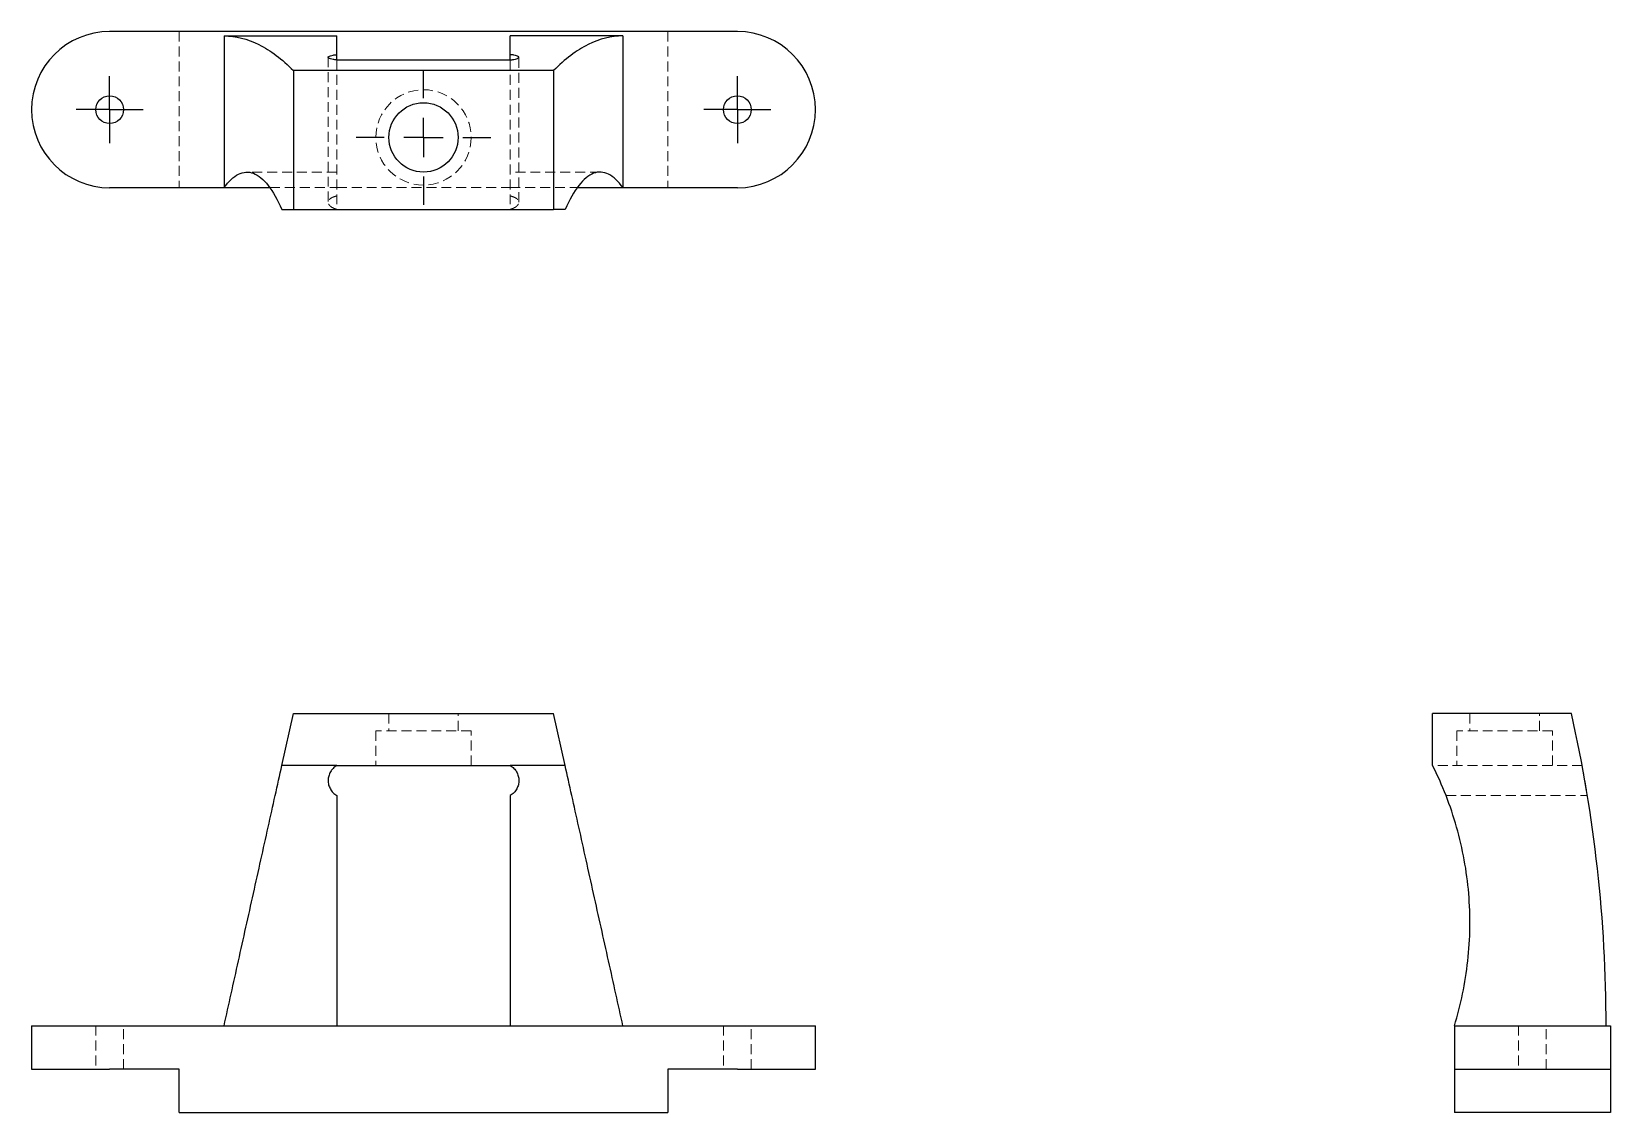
# Model space of a CAD drawing. Header units: millimetres. Extents: x 33 to 234, y 32 to 169.
import ezdxf

# ---------------------------------------------------------------- set-up
doc = ezdxf.new("R2010")
doc.units = ezdxf.units.MM
doc.linetypes.add('HIDDEN', pattern=[1.905, 1.27, -0.635])
doc.layers.add('10', color=7, linetype='Continuous')

# ---------------------------------------------------------------- blocks, each defined once
blk = doc.blocks.new('SW_CENTERMARKSYMBOL_0')
at = {"layer": '10', "color": 0}
for p, q in [((0, 2.5), (0, 4.27)), ((0, 0), (0, 2.5)), ((-2.5, 0), (-4.27, 0)), ((0, 0), (-2.5, 0)), ((0, 0), (0, -2.5)), ((0, 0), (2.5, 0)), ((2.5, 0), (4.27, 0)), ((0, -2.5), (0, -4.27))]:
    blk.add_line(p, q, dxfattribs=at)
blk = doc.blocks.new('SW_CENTERMARKSYMBOL_1')
at = {"layer": '10', "color": 0}
for p, q in [((0, 2.5), (0, 4.27)), ((0, 0), (0, 2.5)), ((-2.5, 0), (-4.27, 0)), ((0, 0), (-2.5, 0)), ((0, 0), (0, -2.5)), ((0, 0), (2.5, 0)), ((2.5, 0), (4.27, 0)), ((0, -2.5), (0, -4.27))]:
    blk.add_line(p, q, dxfattribs=at)
blk = doc.blocks.new('SW_CENTERMARKSYMBOL_2')
at = {"layer": '10', "color": 0}
for p, q in [((0, 5), (0, 8.58)), ((0, 0), (0, 2.5)), ((-5, 0), (-8.58, 0)), ((0, 0), (-2.5, 0)), ((0, 0), (0, -2.5)), ((0, 0), (2.5, 0)), ((5, 0), (8.58, 0)), ((0, -5), (0, -8.58))]:
    blk.add_line(p, q, dxfattribs=at)

msp = doc.modelspace()

# ---------------------------------------------------------------- linework, layer by layer
at = {"color": 7, "linetype": 'Continuous', "lineweight": 25}
for p, q in [((123.04, 169.42), (42.96, 169.42)), ((57.56, 168.87), (71.94, 168.87)), ((57.56, 168.87), (57.56, 149.51)), ((71.94, 166.47), (71.94, 168.87)), ((94.06, 166.47), (94.06, 168.87)), ((108.44, 168.87), (94.06, 168.87)), ((108.44, 168.87), (108.44, 149.51)), ((71.94, 165.8), (71.94, 166.47)), ((71.94, 165.8), (94.06, 165.8)), ((94.06, 165.8), (94.06, 166.47)), ((99.59, 164.44), (66.41, 164.44)), ((66.41, 164.44), (66.41, 146.74)), ((99.59, 164.44), (99.59, 146.74)), ((42.96, 149.51), (57.56, 149.51)), ((57.56, 149.51), (63.41, 149.51)), ((102.59, 149.51), (108.44, 149.51)), ((108.44, 149.51), (123.04, 149.51)), ((64.93, 146.74), (66.41, 146.74)), ((66.41, 146.74), (99.59, 146.74)), ((101.07, 146.74), (99.59, 146.74)), ((64.93, 75.81), (66.41, 82.44)), ((66.41, 82.44), (99.59, 82.44)), ((101.07, 75.81), (99.59, 82.44)), ((211.74, 75.81), (211.74, 82.44)), ((229.44, 82.44), (211.74, 82.44)), ((71.94, 75.81), (64.93, 75.81)), ((71.94, 75.81), (94.06, 75.81)), ((101.07, 75.81), (94.06, 75.81)), ((71.94, 71.97), (71.94, 42.62)), ((94.06, 71.97), (94.06, 42.62)), ((33, 42.62), (33, 37.09)), ((33, 42.62), (42.96, 42.62)), ((42.96, 42.62), (57.56, 42.62)), ((57.56, 42.62), (71.94, 42.62)), ((71.94, 42.62), (94.06, 42.62)), ((94.06, 42.62), (108.44, 42.62)), ((108.44, 42.62), (123.04, 42.62)), ((123.04, 42.62), (133, 42.62)), ((133, 37.09), (133, 42.62)), ((214.51, 42.62), (214.51, 37.09)), ((214.51, 42.62), (234.42, 42.62)), ((234.42, 42.62), (234.42, 37.09)), ((33, 37.09), (42.96, 37.09)), ((51.81, 37.09), (42.96, 37.09)), ((51.81, 31.56), (51.81, 37.09)), ((114.19, 37.09), (114.19, 31.56)), ((123.04, 37.09), (114.19, 37.09)), ((123.04, 37.09), (133, 37.09)), ((214.51, 37.09), (234.42, 37.09)), ((214.51, 37.09), (214.51, 31.56)), ((234.42, 37.09), (234.42, 31.56)), ((51.81, 31.56), (114.19, 31.56)), ((234.42, 31.56), (214.51, 31.56))]:
    msp.add_line(p, q, dxfattribs=at)
at = {"color": 7, "linetype": 'HIDDEN', "lineweight": 18}
for p, q in [((51.81, 169.42), (51.81, 149.51)), ((114.19, 169.42), (114.19, 149.51)), ((70.83, 166.15), (70.83, 147.65)), ((71.94, 165.8), (71.94, 146.74)), ((94.06, 165.8), (94.06, 146.74)), ((95.17, 147.65), (95.17, 166.15)), ((71.94, 151.49), (60.48, 151.49)), ((105.52, 151.49), (94.06, 151.49)), ((63.41, 149.51), (71.94, 149.51)), ((71.94, 149.51), (94.06, 149.51)), ((94.06, 149.51), (102.59, 149.51)), ((78.58, 82.44), (78.58, 80.23)), ((87.42, 80.23), (87.42, 82.44)), ((216.5, 82.44), (216.5, 80.23)), ((225.35, 80.23), (225.35, 82.44)), ((89.08, 80.23), (76.92, 80.23)), ((76.92, 80.23), (76.92, 75.81)), ((89.08, 75.81), (89.08, 80.23)), ((227.01, 80.23), (214.84, 80.23)), ((214.84, 80.23), (214.84, 75.81)), ((227.01, 75.81), (227.01, 80.23)), ((230.8, 75.81), (211.74, 75.81)), ((213.45, 71.97), (231.47, 71.97)), ((41.19, 42.62), (41.19, 37.09)), ((44.73, 37.09), (44.73, 42.62)), ((121.27, 42.62), (121.27, 37.09)), ((124.81, 37.09), (124.81, 42.62)), ((222.69, 42.62), (222.69, 37.09)), ((226.23, 37.09), (226.23, 42.62))]:
    msp.add_line(p, q, dxfattribs=at)
at = {"color": 7, "linetype": 'Continuous', "lineweight": 25}
for centre, radius in [((42.96, 159.46), 1.77), ((123.04, 159.46), 1.77), ((83, 155.92), 4.42)]:
    msp.add_circle(centre, radius, dxfattribs=at)
at = {"color": 7, "linetype": 'HIDDEN', "lineweight": 18}
msp.add_circle((83, 155.92), 6.08, dxfattribs=at)
at = {"color": 7, "linetype": 'Continuous', "lineweight": 25}
for centre, start, end in [((42.96, 159.46), 90, 270), ((123.04, 159.46), 270, 90)]:
    msp.add_arc(centre, 9.96, start, end, dxfattribs=at)
for points, knots in [([(57.56, 168.87), (59.04, 168.87), (60.53, 168.5), (63.49, 167.02), (64.96, 165.91), (66.41, 164.44)], [0, 0, 0, 0, 0.5, 0.5, 1, 1, 1, 1]), ([(108.44, 168.87), (106.96, 168.87), (105.47, 168.5), (102.51, 167.02), (101.04, 165.91), (99.59, 164.44)], [0, 0, 0, 0, 0.5, 0.5, 1, 1, 1, 1]), ([(71.94, 165.8), (71.77, 165.82), (71.61, 165.84), (71.34, 165.89), (71.22, 165.92), (71.03, 165.98), (70.96, 166.02), (70.86, 166.08), (70.83, 166.12), (70.83, 166.18), (70.86, 166.22), (70.96, 166.28), (71.03, 166.31), (71.22, 166.37), (71.34, 166.39), (71.61, 166.44), (71.77, 166.46), (71.94, 166.47)], [0, 0, 0, 0, 0.125, 0.125, 0.25, 0.25, 0.375, 0.375, 0.5, 0.5, 0.625, 0.625, 0.75, 0.75, 0.875, 0.875, 1, 1, 1, 1]), ([(94.06, 165.8), (94.23, 165.82), (94.38, 165.84), (94.66, 165.89), (94.78, 165.92), (94.97, 165.98), (95.04, 166.02), (95.14, 166.08), (95.17, 166.12), (95.17, 166.18), (95.14, 166.22), (95.04, 166.28), (94.97, 166.31), (94.78, 166.37), (94.66, 166.39), (94.39, 166.44), (94.23, 166.46), (94.06, 166.47)], [0, 0, 0, 0, 0.125, 0.125, 0.25, 0.25, 0.375, 0.375, 0.5, 0.5, 0.625, 0.625, 0.75, 0.75, 0.875, 0.875, 1, 1, 1, 1]), ([(57.56, 149.51), (58.15, 150.33), (58.76, 150.91), (60.02, 151.54), (60.67, 151.58), (61.94, 151.1), (62.57, 150.58), (63.79, 149.02), (64.38, 147.99), (64.93, 146.74)], [0, 0, 0, 0, 0.25, 0.25, 0.5, 0.5, 0.75, 0.75, 1, 1, 1, 1]), ([(108.44, 149.51), (107.85, 150.33), (107.24, 150.91), (105.98, 151.54), (105.33, 151.58), (104.06, 151.1), (103.43, 150.58), (102.21, 149.02), (101.62, 147.99), (101.07, 146.74)], [0, 0, 0, 0, 0.25, 0.25, 0.5, 0.5, 0.75, 0.75, 1, 1, 1, 1]), ([(233.87, 42.62), (233.87, 49.3), (233.5, 56), (232.02, 69.31), (230.91, 75.93), (229.44, 82.44)], [0, 0, 0, 0, 0.5, 0.5, 1, 1, 1, 1]), ([(57.56, 42.62), (58.15, 45.27), (58.76, 48.05), (60.02, 53.72), (60.67, 56.61), (61.94, 62.35), (62.57, 65.2), (63.79, 70.68), (64.38, 73.33), (64.93, 75.81)], [0, 0, 0, 0, 0.25, 0.25, 0.5, 0.5, 0.75, 0.75, 1, 1, 1, 1]), ([(71.94, 75.81), (71.76, 75.7), (71.61, 75.58), (71.33, 75.31), (71.22, 75.15), (71.03, 74.82), (70.96, 74.64), (70.86, 74.28), (70.83, 74.1), (70.83, 73.72), (70.85, 73.53), (70.95, 73.16), (71.02, 72.98), (71.21, 72.64), (71.32, 72.48), (71.6, 72.2), (71.76, 72.08), (71.94, 71.97)], [0, 0, 0, 0, 0.125, 0.125, 0.25, 0.25, 0.375, 0.375, 0.5, 0.5, 0.625, 0.625, 0.75, 0.75, 0.875, 0.875, 1, 1, 1, 1]), ([(94.06, 75.81), (94.24, 75.7), (94.39, 75.58), (94.67, 75.31), (94.78, 75.15), (94.97, 74.82), (95.04, 74.64), (95.14, 74.28), (95.17, 74.09), (95.17, 73.71), (95.15, 73.53), (95.05, 73.16), (94.98, 72.98), (94.79, 72.64), (94.67, 72.48), (94.4, 72.2), (94.24, 72.08), (94.06, 71.97)], [0, 0, 0, 0, 0.125, 0.125, 0.25, 0.25, 0.375, 0.375, 0.5, 0.5, 0.625, 0.625, 0.75, 0.75, 0.875, 0.875, 1, 1, 1, 1]), ([(108.44, 42.62), (107.85, 45.27), (107.24, 48.05), (105.98, 53.72), (105.33, 56.61), (104.06, 62.35), (103.43, 65.2), (102.21, 70.68), (101.62, 73.33), (101.07, 75.81)], [0, 0, 0, 0, 0.25, 0.25, 0.5, 0.5, 0.75, 0.75, 1, 1, 1, 1]), ([(214.51, 42.62), (215.33, 45.27), (215.91, 48.05), (216.54, 53.72), (216.58, 56.61), (216.1, 62.35), (215.58, 65.2), (214.02, 70.68), (212.99, 73.33), (211.74, 75.81)], [0, 0, 0, 0, 0.25, 0.25, 0.5, 0.5, 0.75, 0.75, 1, 1, 1, 1])]:
    msp.add_open_spline(points, degree=3, knots=knots, dxfattribs=at)
at = {"color": 7, "linetype": 'HIDDEN', "lineweight": 18}
for points in [[(71.94, 146.74), (71.76, 146.79), (71.61, 146.85), (71.33, 146.99), (71.22, 147.06), (71.03, 147.22), (70.96, 147.31), (70.86, 147.47), (70.83, 147.56), (70.83, 147.73), (70.85, 147.81), (70.95, 147.97), (71.02, 148.04), (71.21, 148.18), (71.32, 148.25), (71.6, 148.36), (71.76, 148.41), (71.94, 148.45)], [(94.06, 146.74), (94.24, 146.79), (94.39, 146.85), (94.67, 146.99), (94.78, 147.06), (94.97, 147.22), (95.04, 147.31), (95.14, 147.47), (95.17, 147.56), (95.17, 147.73), (95.15, 147.81), (95.05, 147.97), (94.98, 148.04), (94.79, 148.18), (94.67, 148.25), (94.4, 148.36), (94.24, 148.41), (94.06, 148.45)], [(230.8, 75.81), (230.82, 75.71), (230.84, 75.59), (230.89, 75.32), (230.92, 75.16), (230.98, 74.83), (231.02, 74.64), (231.08, 74.27), (231.12, 74.08), (231.18, 73.7), (231.22, 73.51), (231.28, 73.13), (231.31, 72.95), (231.37, 72.62), (231.39, 72.46), (231.44, 72.19), (231.46, 72.07), (231.47, 71.97)]]:
    msp.add_open_spline(points, degree=3, knots=[0, 0, 0, 0, 0.125, 0.125, 0.25, 0.25, 0.375, 0.375, 0.5, 0.5, 0.625, 0.625, 0.75, 0.75, 0.875, 0.875, 1, 1, 1, 1], dxfattribs=at)

# ---------------------------------------------------------------- block references
at = {"layer": '10'}
for name, p in [('SW_CENTERMARKSYMBOL_1', (42.96, 159.46)), ('SW_CENTERMARKSYMBOL_2', (83, 155.92)), ('SW_CENTERMARKSYMBOL_0', (123.04, 159.46))]:
    msp.add_blockref(name, p, dxfattribs=at)

doc.saveas('drawing.dxf')
